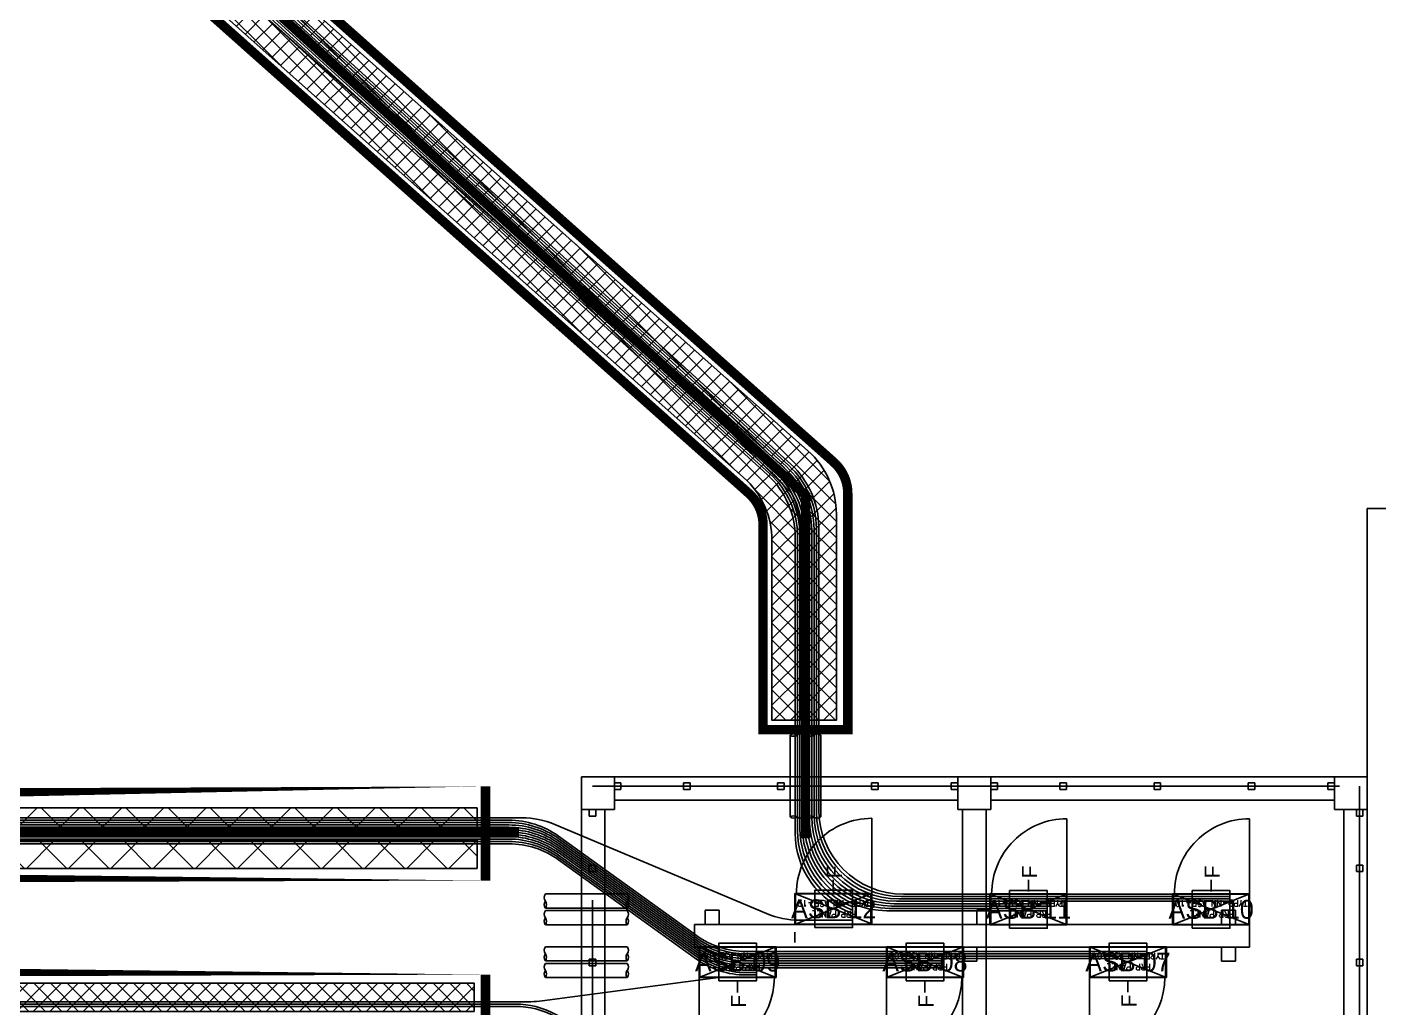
# Model space of a CAD drawing. Header units: metres. Extents: x 529292 to 530070, y 2675479 to 2675799.
# Drawn here: x 529761.19 to 529775.56, y 2675565.15 to 2675575.57 of the extents above; entities that cross this region are included whole.
import ezdxf
from ezdxf.enums import TextEntityAlignment as Align

# ---------------------------------------------------------------- set-up
doc = ezdxf.new("R2010")
doc.units = ezdxf.units.M
for name, pattern in [('DASHED', [0.75, 0.5, -0.25]), ('DASHED2', [0.375, 0.25, -0.125]), ('HIDDEN', [0.375, 0.25, -0.125]), ('PHANTOM', [63.50000000000001, 31.75, -6.35, 6.35, -6.35, 6.35, -6.35])]:
    doc.linetypes.add(name, pattern=pattern)
for name, color, linetype in [('1', 5, 'Continuous'), ('300mm Hume Pipe', 74, 'Continuous'), ('Excavation', 7, 'Continuous'), ('IDT', 7, 'Continuous'), ('LT Cable(AG) INV to LT Panel BL-09', 2, 'Continuous'), ('Trench (AC)-BL09', 14, 'Continuous')]:
    doc.layers.add(name, color=color, linetype=linetype)
doc.styles.add('Arial', font='arial.ttf')
doc.styles.add('RomanS', font='romans.shx')
doc.styles.get("Standard").update_dxf_attribs({"font": 'Adani Regular.ttf'})
doc.linetypes.add('FOUNDATION LAYOUT$0$FENCELINE1', pattern='A,6.35,-2.54,[133,ltypeshp.shx,S=2.54,R=0,X=-2.54,Y=0],-2.54,25.4', length=36.83)
pattern_1 = [(45, (-3059.547999999369, 1518.90411522286), (-0.08838834764831845, 0.08838834764831845), []), (135, (-3059.547999999369, 1518.90411522286), (-0.08838834764831845, -0.08838834764831843), [])]

# ---------------------------------------------------------------- blocks, each defined once
blk = doc.blocks.new('ASB')
at = {"layer": '1', "color": 5}
blk.add_lwpolyline([(-0.2, -0.2), (0.2, -0.2), (0.2, 0.2), (-0.2, 0.2)], close=True, dxfattribs=at)
at = {"layer": '1', "color": 7}
blk.add_attdef('ID', text='', height=0.2, dxfattribs=at).set_placement((0, 0), align=Align.MIDDLE_CENTER)
blk = doc.blocks.new('IDT')
at = {"layer": 'IDT', "color": 8, "linetype": 'PHANTOM', "ltscale": 0.25}
for p, q in [((33.78305947702646, 18.31032447560767), (33.78305947702646, 9.160324475607581)), ((25.63305947702636, 9.160324475607581), (25.63305947702636, 16.03532447560758)), ((33.78305947702646, 9.160324475607581), (25.63305947702636, 9.160324475607581))]:
    blk.add_line(p, q, dxfattribs=at)
at = {"layer": 'IDT', "color": 8}
for p, q in [((25.55203310577579, 9.410145771028397), (25.55203310577579, 12.06014577102826)), ((25.80203310577579, 9.410145771028397), (25.80203310577579, 12.06014577102826)), ((29.60203310577552, 9.410145771028397), (29.60203310577552, 12.06014577102826)), ((29.85203310577552, 9.410145771028397), (29.85203310577552, 12.06014577102826)), ((33.6520331057757, 9.410145771028397), (33.6520331057757, 12.06014577102826)), ((33.9020331057757, 9.410145771028397), (33.9020331057757, 12.06014577102826)), ((25.59805947702651, 11.06854747735485), (25.59805947702651, 10.99854747735469)), ((25.66805947702622, 11.06854747735485), (25.59805947702651, 11.06854747735485)), ((25.66805947702622, 10.99854747735469), (25.66805947702622, 11.06854747735485)), ((27.68603310577581, 11.1931585117926), (28.50403310577556, 11.1931585117926)), ((27.68603310577581, 10.86615851179261), (27.68603310577581, 11.1931585117926)), ((27.69503310577582, 10.86965851179264), (27.69503310577582, 11.18965851179257)), ((27.69503310577582, 11.18965851179257), (28.49503310577555, 11.18965851179257)), ((28.49503310577555, 11.18965851179257), (27.69503310577582, 10.86965851179264)), ((28.49503310577555, 10.86965851179264), (27.69503310577582, 11.18965851179257)), ((28.49503310577555, 11.18965851179257), (28.49503310577555, 10.86965851179264)), ((28.50403310577556, 11.1931585117926), (28.50403310577556, 10.86615851179261)), ((29.8430331057755, 11.19316355596482), (30.66103310577572, 11.19316355596482)), ((29.8430331057755, 10.86616355596482), (29.8430331057755, 11.19316355596482)), ((29.85203310577552, 10.86966355596462), (29.85203310577552, 11.18966355596478)), ((29.85203310577552, 11.18966355596478), (30.6520331057757, 11.18966355596478)), ((30.6520331057757, 11.18966355596478), (29.85203310577552, 10.86966355596462)), ((30.6520331057757, 10.86966355596462), (29.85203310577552, 11.18966355596478)), ((30.6520331057757, 11.18966355596478), (30.6520331057757, 10.86966355596462)), ((30.66103310577572, 11.19316355596482), (30.66103310577572, 10.86616355596482)), ((31.83392632624444, 11.19316355596482), (32.65192632624419, 11.19316355596482)), ((31.83392632624444, 10.86616355596482), (31.83392632624444, 11.19316355596482)), ((31.84292632624445, 10.86966355596462), (31.84292632624445, 11.18966355596478)), ((31.84292632624445, 11.18966355596478), (32.64292632624418, 11.18966355596478)), ((31.84292632624445, 10.86966355596462), (32.64292632624418, 11.18966355596478)), ((31.84292632624445, 11.18966355596478), (32.64292632624418, 10.86966355596485)), ((32.64292632624418, 11.18966355596478), (32.64292632624418, 10.86966355596485)), ((32.65192632624419, 11.19316355596482), (32.65192632624419, 10.86616355596482)), ((33.7480594770266, 11.06854747735485), (33.7480594770266, 10.99854747735469)), ((33.81805947702631, 11.06854747735485), (33.7480594770266, 11.06854747735485)), ((33.81805947702631, 10.99854747735469), (33.81805947702631, 11.06854747735485)), ((25.59805947702651, 10.99854747735469), (25.66805947702622, 10.99854747735469)), ((26.95103310577568, 11.01965851179273), (26.95103310577568, 10.86965851179264)), ((27.10103310577577, 11.01965851179273), (26.95103310577568, 11.01965851179273)), ((27.10103310577577, 10.86965851179264), (27.10103310577577, 11.01965851179273)), ((29.70203310577588, 11.01965851179273), (29.70203310577588, 10.86965851179264)), ((29.85203310577597, 11.01965851179273), (29.70203310577588, 11.01965851179273)), ((29.85203310577597, 10.86965851179264), (29.85203310577597, 11.01965851179273)), ((32.4369263262445, 11.0196585117925), (32.4369263262445, 10.86965851179264)), ((32.58692632624414, 11.0196585117925), (32.4369263262445, 11.0196585117925)), ((32.58692632624414, 10.86965851179264), (32.58692632624414, 11.0196585117925)), ((33.7480594770266, 10.99854747735469), (33.81805947702631, 10.99854747735469)), ((32.69924909500176, 10.86966355596462), (26.80203310577579, 10.86965851179286)), ((26.95103310577568, 10.86965851179264), (27.10103310577577, 10.86965851179264)), ((28.50403310577556, 10.86615851179261), (27.68603310577581, 10.86615851179261)), ((28.49503310577555, 10.86965851179264), (27.69503310577582, 10.86965851179264)), ((29.70203310577588, 10.86965851179264), (29.85203310577597, 10.86965851179264)), ((30.66103310577572, 10.86616355596482), (29.8430331057755, 10.86616355596482)), ((30.6520331057757, 10.86966355596462), (29.85203310577552, 10.86966355596462)), ((31.63518662643108, 10.71242244929829), (31.63518662643108, 10.8226436008905)), ((32.65192632624419, 10.86616355596482), (31.83392632624444, 10.86616355596482)), ((32.64292632624418, 10.86966355596485), (31.84292632624445, 10.86966355596462)), ((32.4369263262445, 10.86965851179264), (32.58692632624414, 10.86965851179264)), ((32.69925243467858, 10.86966355596758), (32.69925243467858, 10.62966355685978)), ((26.80203310577579, 10.6331585126876), (27.62003310577555, 10.6331585126876)), ((26.80203310577579, 10.3061585126876), (26.80203310577579, 10.6331585126876)), ((27.62003310577555, 10.6331585126876), (27.62003310577555, 10.3061585126876)), ((28.7430331057756, 10.6331585126876), (29.56103310577581, 10.6331585126876)), ((28.7430331057756, 10.3061585126876), (28.7430331057756, 10.6331585126876)), ((29.56103310577581, 10.6331585126876), (29.56103310577581, 10.3061585126876)), ((26.80203310577579, 10.62966355685978), (32.69924909500176, 10.62966355685978)), ((26.81103310577581, 10.30965851268763), (26.81103310577581, 10.62965851268757)), ((26.81103310577581, 10.62965851268757), (27.61103310577553, 10.62965851268757)), ((27.61103310577553, 10.62965851268757), (26.81103310577581, 10.30965851268763)), ((27.61103310577553, 10.30965851268763), (26.81103310577581, 10.62965851268757)), ((26.95103310577568, 10.62965851268757), (26.95103310577568, 10.6296585126878)), ((26.95103310577568, 10.62965851268757), (26.95103310577568, 10.47965851268748)), ((27.10103310577577, 10.62965851268757), (26.95103310577568, 10.62965851268757)), ((27.10103310577577, 10.47965851268748), (27.10103310577577, 10.62965851268757)), ((27.61103310577553, 10.62965851268757), (27.61103310577553, 10.30965851268763)), ((28.75203310577561, 10.30965851268763), (28.75203310577561, 10.62965851268757)), ((28.75203310577561, 10.62965851268757), (29.55203310577579, 10.62965851268757)), ((29.55203310577579, 10.62965851268757), (28.75203310577561, 10.30965851268763)), ((29.55203310577579, 10.30965851268763), (28.75203310577561, 10.62965851268757)), ((29.55203310577579, 10.62965851268757), (29.55203310577579, 10.30965851268763)), ((29.55203310577579, 10.62965851268757), (29.55203310577579, 10.47965851268748)), ((29.70203310577588, 10.62965851268757), (29.55203310577579, 10.62965851268757)), ((29.70203310577588, 10.47965851268748), (29.70203310577588, 10.62965851268757)), ((30.81703310577566, 10.62928158855436), (31.63503310577542, 10.62928158855436)), ((30.81703310577566, 10.30228158855437), (30.81703310577566, 10.62928158855436)), ((30.82603310577568, 10.3057815885544), (30.82603310577568, 10.62578158855433)), ((30.82603310577568, 10.62578158855433), (31.62603310577586, 10.62578158855433)), ((30.82603310577568, 10.3057815885544), (31.62603310577586, 10.62578158855433)), ((30.82603310577568, 10.61801765194389), (31.62603310577586, 10.3057815885544)), ((31.62603310577586, 10.62578158855433), (31.62603310577586, 10.3057815885544)), ((31.63503310577542, 10.62928158855436), (31.63503310577542, 10.30228158855437)), ((32.4369263262445, 10.62965851268757), (32.4369263262445, 10.47965851268748)), ((32.58692632624414, 10.62965851268757), (32.4369263262445, 10.62965851268757)), ((32.58692632624414, 10.47965851268748), (32.58692632624414, 10.62965851268757)), ((26.95103310577568, 10.47965851268748), (27.10103310577577, 10.47965851268748)), ((29.55203310577579, 10.47965851268748), (29.70203310577588, 10.47965851268748)), ((32.4369263262445, 10.47965851268748), (32.58692632624414, 10.47965851268748)), ((27.62003310577555, 10.3061585126876), (26.80203310577579, 10.3061585126876)), ((27.61103310577553, 10.30965851268763), (26.81103310577581, 10.30965851268763)), ((29.56103310577581, 10.3061585126876), (28.7430331057756, 10.3061585126876)), ((29.55203310577579, 10.30965851268763), (28.75203310577561, 10.30965851268763)), ((31.63503310577542, 10.30228158855437), (30.81703310577566, 10.30228158855437)), ((31.62603310577586, 10.3057815885544), (30.82603310577568, 10.3057815885544)), ((25.59805947702651, 10.06854747735485), (25.59805947702651, 9.998547477354691)), ((25.66805947702622, 10.06854747735485), (25.59805947702651, 10.06854747735485)), ((25.66805947702622, 9.998547477354691), (25.66805947702622, 10.06854747735485)), ((33.7480594770266, 10.06854747735485), (33.7480594770266, 9.998547477354691)), ((33.81805947702631, 10.06854747735485), (33.7480594770266, 10.06854747735485)), ((33.81805947702631, 9.998547477354691), (33.81805947702631, 10.06854747735485)), ((25.59805947702651, 9.998547477354691), (25.66805947702622, 9.998547477354691)), ((33.7480594770266, 9.998547477354691), (33.81805947702631, 9.998547477354691)), ((25.55203310577579, 9.06014577102826), (25.55203310577579, 9.410145771028397)), ((25.55203310577579, 9.410145771028397), (25.9020331057757, 9.410145771028397)), ((25.59805947702651, 9.480145771028333), (25.59805947702651, 9.410145771028397)), ((25.66805947702622, 9.480145771028333), (25.59805947702651, 9.480145771028333)), ((25.59805947702651, 9.410145771028397), (25.66805947702622, 9.410145771028397)), ((25.66805947702622, 9.410145771028397), (25.66805947702622, 9.480145771028333)), ((25.9020331057757, 9.410145771028397), (25.9020331057757, 9.06014577102826)), ((29.55203310577579, 9.06014577102826), (29.55203310577579, 9.410145771028397)), ((29.55203310577579, 9.410145771028397), (29.9020331057757, 9.410145771028397)), ((29.9020331057757, 9.410145771028397), (29.9020331057757, 9.06014577102826)), ((33.55203310577579, 9.06014577102826), (33.55203310577579, 9.410145771028397)), ((33.55203310577579, 9.410145771028397), (33.9020331057757, 9.410145771028397)), ((33.7480594770266, 9.480145771028333), (33.7480594770266, 9.410145771028397)), ((33.81805947702631, 9.480145771028333), (33.7480594770266, 9.480145771028333)), ((33.7480594770266, 9.410145771028397), (33.81805947702631, 9.410145771028397)), ((33.81805947702631, 9.410145771028397), (33.81805947702631, 9.480145771028333)), ((33.9020331057757, 9.410145771028397), (33.9020331057757, 9.06014577102826)), ((25.9020331057757, 9.31014577102826), (29.55203310577579, 9.31014577102826)), ((25.9020331057757, 9.195324475607663), (25.9020331057757, 9.1253244756075)), ((25.97203310577586, 9.195324475607663), (25.9020331057757, 9.195324475607663)), ((25.97203310577586, 9.1253244756075), (25.97203310577586, 9.195324475607663)), ((26.7480594770266, 9.195324475607663), (26.7480594770266, 9.1253244756075)), ((26.81805947702631, 9.195324475607663), (26.7480594770266, 9.195324475607663)), ((26.81805947702631, 9.1253244756075), (26.81805947702631, 9.195324475607663)), ((27.7480594770266, 9.195324475607663), (27.7480594770266, 9.1253244756075)), ((27.81805947702631, 9.195324475607663), (27.7480594770266, 9.195324475607663)), ((27.81805947702631, 9.1253244756075), (27.81805947702631, 9.195324475607663)), ((28.7480594770266, 9.195324475607663), (28.7480594770266, 9.1253244756075)), ((28.81805947702631, 9.195324475607663), (28.7480594770266, 9.195324475607663)), ((28.81805947702631, 9.1253244756075), (28.81805947702631, 9.195324475607663)), ((29.48220577756118, 9.195324475607663), (29.48220577756118, 9.1253244756075)), ((29.55220577756089, 9.195324475607663), (29.48220577756118, 9.195324475607663)), ((29.55220577756089, 9.1253244756075), (29.55220577756089, 9.195324475607663)), ((29.9020331057757, 9.31014577102826), (33.55203310577579, 9.31014577102826)), ((29.9020331057757, 9.195324475607663), (29.9020331057757, 9.1253244756075)), ((29.97203310577586, 9.195324475607663), (29.9020331057757, 9.195324475607663)), ((29.97203310577586, 9.1253244756075), (29.97203310577586, 9.195324475607663)), ((30.7480594770266, 9.195324475607663), (30.7480594770266, 9.1253244756075)), ((30.81805947702631, 9.195324475607663), (30.7480594770266, 9.195324475607663)), ((30.81805947702631, 9.1253244756075), (30.81805947702631, 9.195324475607663)), ((31.7480594770266, 9.195324475607663), (31.7480594770266, 9.1253244756075)), ((31.81805947702631, 9.195324475607663), (31.7480594770266, 9.195324475607663)), ((31.81805947702631, 9.1253244756075), (31.81805947702631, 9.195324475607663)), ((32.7480594770266, 9.195324475607663), (32.7480594770266, 9.1253244756075)), ((32.81805947702631, 9.195324475607663), (32.7480594770266, 9.195324475607663)), ((32.81805947702631, 9.1253244756075), (32.81805947702631, 9.195324475607663)), ((33.48203310577563, 9.195324475607663), (33.48203310577563, 9.1253244756075)), ((33.55203310577579, 9.195324475607663), (33.48203310577563, 9.195324475607663)), ((33.55203310577579, 9.1253244756075), (33.55203310577579, 9.195324475607663)), ((25.9020331057757, 9.06014577102826), (25.55203310577579, 9.06014577102826)), ((25.9020331057757, 9.1253244756075), (25.97203310577586, 9.1253244756075)), ((25.9020331057757, 9.06014577102826), (29.55203310577579, 9.06014577102826)), ((26.7480594770266, 9.1253244756075), (26.81805947702631, 9.1253244756075)), ((27.7480594770266, 9.1253244756075), (27.81805947702631, 9.1253244756075)), ((28.7480594770266, 9.1253244756075), (28.81805947702631, 9.1253244756075)), ((29.48220577756118, 9.1253244756075), (29.55220577756089, 9.1253244756075)), ((29.9020331057757, 9.06014577102826), (29.55203310577579, 9.06014577102826)), ((29.9020331057757, 9.1253244756075), (29.97203310577586, 9.1253244756075)), ((29.9020331057757, 9.06014577102826), (33.55203310577579, 9.06014577102826)), ((30.7480594770266, 9.1253244756075), (30.81805947702631, 9.1253244756075)), ((31.7480594770266, 9.1253244756075), (31.81805947702631, 9.1253244756075)), ((32.7480594770266, 9.1253244756075), (32.81805947702631, 9.1253244756075)), ((33.48203310577563, 9.1253244756075), (33.55203310577579, 9.1253244756075)), ((33.9020331057757, 9.06014577102826), (33.55203310577579, 9.06014577102826))]:
    blk.add_line(p, q, dxfattribs=at)
at = {"layer": 'IDT', "color": 8, "linetype": 'DASHED', "ltscale": 5}
for p, q in [((28.50403310577556, 11.99315851179233), (28.50403310577556, 11.1931585117926)), ((30.66103310577617, 11.99316355596432), (30.66103310577617, 11.19316355596482)), ((32.65192632624419, 11.99316355596454), (32.65192632624419, 11.19316355596482)), ((28.46019748933739, 11.1931585117926), (27.70403310577584, 11.1931585117926)), ((28.50403310577556, 11.1931585117926), (28.46019748933739, 11.1931585117926)), ((30.61719748933754, 11.19316355596482), (29.86103310577644, 11.19316355596482)), ((30.66103310577617, 11.19316355596482), (30.61719748933754, 11.19316355596482)), ((32.60809070980602, 11.19316355596482), (31.85192632624447, 11.19316355596482)), ((32.65192632624419, 11.19316355596482), (32.60809070980602, 11.19316355596482)), ((26.80203310577579, 9.506158512688103), (26.80203310577579, 10.3061585126876)), ((26.80203310577579, 10.3061585126876), (26.84586872221396, 10.3061585126876)), ((26.84586872221396, 10.3061585126876), (27.60203310577552, 10.3061585126876)), ((28.7430331057756, 9.506158512688103), (28.7430331057756, 10.3061585126876)), ((28.7430331057756, 10.3061585126876), (28.78686872221377, 10.3061585126876)), ((28.78686872221377, 10.3061585126876), (29.54303310577532, 10.3061585126876)), ((30.81703310577566, 9.502281588554638), (30.81703310577566, 10.30228158855437)), ((30.81703310577566, 10.30228158855437), (30.86086872221384, 10.30228158855437)), ((30.86086872221384, 10.30228158855437), (31.61703310577539, 10.30228158855437))]:
    blk.add_line(p, q, dxfattribs=at)
at = {"layer": 'IDT', "color": 7}
for p, q in [((28.09503310577546, 11.27669120714529), (28.09503310577546, 11.34921367546428)), ((30.25203310577561, 11.28019625131731), (30.25203310577561, 11.35271871963653)), ((32.24292632624409, 11.28019625131731), (32.24292632624409, 11.35271871963653)), ((28.09503310577546, 11.22553543595552), (28.09503310577546, 11.27669120714529)), ((30.25203310577561, 11.22904048012754), (30.25203310577561, 11.28019625131731)), ((32.24292632624409, 11.22904048012776), (32.24292632624409, 11.28019625131731)), ((27.68603310577581, 11.1931585117926), (28.50403310577556, 11.1931585117926)), ((27.68603310577581, 10.86615851179261), (27.68603310577581, 11.1931585117926)), ((28.50403310577556, 11.1931585117926), (28.50403310577556, 10.86615851179261)), ((29.8430331057755, 11.19316355596482), (30.66103310577572, 11.19316355596482)), ((29.8430331057755, 10.86616355596482), (29.8430331057755, 11.19316355596482)), ((30.66103310577572, 11.19316355596482), (30.66103310577572, 10.86616355596482)), ((31.83392632624444, 11.19316355596482), (32.65192632624419, 11.19316355596482)), ((31.83392632624444, 10.86616355596482), (31.83392632624444, 11.19316355596482)), ((32.65192632624419, 11.19316355596482), (32.65192632624419, 10.86616355596482)), ((28.50403310577556, 10.86615851179261), (27.68603310577581, 10.86615851179261)), ((30.66103310577572, 10.86616355596482), (29.8430331057755, 10.86616355596482)), ((32.65192632624419, 10.86616355596482), (31.83392632624444, 10.86616355596482)), ((26.80203310577579, 10.6331585126876), (27.62003310577555, 10.6331585126876)), ((26.80203310577579, 10.3061585126876), (26.80203310577579, 10.6331585126876)), ((27.62003310577555, 10.6331585126876), (27.62003310577555, 10.3061585126876)), ((28.7430331057756, 10.6331585126876), (29.56103310577581, 10.6331585126876)), ((28.7430331057756, 10.3061585126876), (28.7430331057756, 10.6331585126876)), ((29.56103310577581, 10.6331585126876), (29.56103310577581, 10.3061585126876)), ((30.81703310577566, 10.62928158855436), (31.63503310577542, 10.62928158855436)), ((30.81703310577566, 10.30228158855437), (30.81703310577566, 10.62928158855436)), ((31.63503310577542, 10.62928158855436), (31.63503310577542, 10.30228158855437)), ((27.62003310577555, 10.3061585126876), (26.80203310577579, 10.3061585126876)), ((27.21103310577544, 10.28055006587385), (27.21103310577544, 10.22939429468408)), ((27.21103310577544, 10.22939429468408), (27.21103310577544, 10.15687182636486)), ((29.56103310577581, 10.3061585126876), (28.7430331057756, 10.3061585126876)), ((29.1520331057757, 10.28055006587385), (29.1520331057757, 10.22939429468408)), ((29.1520331057757, 10.22939429468408), (29.1520331057757, 10.15687182636486)), ((31.63503310577542, 10.30228158855437), (30.81703310577566, 10.30228158855437)), ((31.22603310577577, 10.28055511004584), (31.22603310577577, 10.22939933885607)), ((31.22603310577577, 10.22939933885607), (31.22603310577577, 10.15687687053685))]:
    blk.add_line(p, q, dxfattribs=at)
at = {"layer": 'IDT', "color": 124}
for p, q in [((34.28454869628402, 11.19321100944774), (33.41546722306956, 11.19321100944774)), ((33.41546722306956, 11.19321100944774), (34.28454869628402, 11.19321100944774)), ((33.41546722306956, 11.04321100944787), (34.28454869628402, 11.04321100944787)), ((34.28454869628402, 11.04321100944787), (33.41546722306956, 11.04321100944787)), ((34.28454869628584, 11.01616355596605), (33.41546722307137, 11.01616355596605)), ((33.41546722307137, 11.01616355596605), (34.28454869628584, 11.01616355596605)), ((33.41546722307137, 10.86616355596618), (34.28454869628584, 10.86616355596618)), ((34.28454869628584, 10.86616355596618), (33.41546722307137, 10.86616355596618)), ((34.28454869628402, 10.63321101034273), (33.41546722306956, 10.63321101034273)), ((33.41546722306956, 10.63321101034273), (34.28454869628402, 10.63321101034273)), ((33.41546722306956, 10.48321101034287), (34.28454869628402, 10.48321101034287)), ((34.28454869628402, 10.48321101034287), (33.41546722306956, 10.48321101034287)), ((34.28454869628584, 10.45616355686104), (33.41546722307137, 10.45616355686104)), ((33.41546722307137, 10.45616355686104), (34.28454869628584, 10.45616355686104)), ((33.41546722307137, 10.30616355686118), (34.28454869628584, 10.30616355686118)), ((34.28454869628584, 10.30616355686118), (33.41546722307137, 10.30616355686118)), ((31.3578251571378, 9.487376799342314), (31.3578251571378, 8.61829532612785)), ((31.3578251571378, 8.61829532612785), (31.3578251571378, 9.487376799342314)), ((31.50782515713789, 8.61829532612785), (31.50782515713789, 9.487376799342314)), ((31.50782515713789, 9.487376799342314), (31.50782515713789, 8.61829532612785)), ((31.53487261061926, 9.487376799344133), (31.53487261061926, 8.618295326129669)), ((31.53487261061926, 8.618295326129669), (31.53487261061926, 9.487376799344133)), ((31.68487261061935, 8.618295326129669), (31.68487261061935, 9.487376799344133)), ((31.68487261061935, 9.487376799344133), (31.68487261061935, 8.618295326129669))]:
    blk.add_line(p, q, dxfattribs=at)
at = {"layer": 'IDT', "color": 8, "linetype": 'HIDDEN', "ltscale": 2.5}
blk.add_line((26.80203310577579, 10.62966355685978), (26.80203292904551, 10.86965851179264), dxfattribs=at)
at = {"layer": 'IDT', "color": 8, "linetype": 'DASHED2', "ltscale": 5}
for p, q in [((25.55203310577579, 9.06014577102826), (25.55203310577579, 10.1601457710284)), ((33.9020331057757, 10.1601457710284), (33.9020331057757, 9.06014577102826)), ((26.6520331057757, 9.06014577102826), (25.55203310577579, 9.06014577102826)), ((33.9020331057757, 9.06014577102826), (32.80203310577579, 9.06014577102826))]:
    blk.add_line(p, q, dxfattribs=at)
at = {"layer": 'IDT', "color": 7, "linetype": 'FOUNDATION LAYOUT$0$FENCELINE1', "ltscale": 0.01}
blk.add_lwpolyline([(19.91065726106834, 22.48539390819508), (11.80103310577559, 22.48539390819508), (11.80103310577559, 6.210393908265019), (19.73137271900467, 6.210393908225001), (25.55203310577579, 6.210393908225001), (25.55203310577579, 9.06014577102826)], dxfattribs=at)
at = {"layer": 'IDT', "color": 8, "linetype": 'DASHED', "ltscale": 5}
for centre, start, end in [((28.50403310577556, 11.1931585117926), 90, 180), ((30.66103310577617, 11.19316355596482), 90, 180), ((32.65192632624419, 11.19316355596482), 90, 180), ((26.80203310577579, 10.3061585126876), 270, 0), ((28.7430331057756, 10.3061585126876), 270, 0), ((30.81703310577566, 10.30228158855437), 270, 0)]:
    blk.add_arc(centre, 0.7999999999996508, start, end, dxfattribs=at)
at = {"layer": 'IDT', "color": 124}
for centre, radius, start, end in [((33.46528137758176, 11.15571100944828), 0.06235142331725626, 143.0276363458421, 216.9723636541578), ((33.46528137758449, 11.0807110094471), 0.06235142331974031, 143.0276363562435, 216.9723636280808), ((33.36565306855007, 11.15571100944715), 0.06235142332423081, 323.0276363719184, 36.97236362808165), ((34.33436285080396, 11.15571100944715), 0.06235142332423081, 143.0276363719183, 216.9723636280808), ((34.23473454177227, 11.15571100944828), 0.06235142331725626, 323.0276363458421, 36.9723636541579), ((34.23473454176909, 11.0807110094471), 0.06235142331974031, 323.0276363719184, 36.9723636437565), ((33.46528137758358, 10.97866355596659), 0.06235142331725626, 143.0276363458421, 216.9723636541578), ((33.46528137758631, 10.90366355596541), 0.06235142331974031, 143.0276363562435, 216.9723636280808), ((33.36565306855189, 10.97866355596545), 0.06235142332423081, 323.0276363719184, 36.97236362808165), ((34.33436285080577, 10.97866355596545), 0.06235142332423081, 143.0276363719183, 216.9723636280808), ((34.23473454177409, 10.97866355596659), 0.06235142331725626, 323.0276363458421, 36.9723636541579), ((34.23473454177091, 10.90366355596541), 0.06235142331974031, 323.0276363719184, 36.9723636437565), ((33.46528137758176, 10.59571101034328), 0.06235142331725626, 143.0276363458421, 216.9723636541578), ((33.36565306855007, 10.59571101034214), 0.06235142332423081, 323.0276363719184, 36.97236362808165), ((34.33436285080396, 10.59571101034214), 0.06235142332423081, 143.0276363719183, 216.9723636280808), ((34.23473454177227, 10.59571101034328), 0.06235142331725626, 323.0276363458421, 36.9723636541579), ((33.46528137758449, 10.5207110103421), 0.06235142331974031, 143.0276363562435, 216.9723636280808), ((34.23473454176909, 10.5207110103421), 0.06235142331974031, 323.0276363719184, 36.9723636437565), ((33.46528137758358, 10.41866355686159), 0.06235142331725626, 143.0276363458421, 216.9723636541578), ((33.46528137758631, 10.34366355686041), 0.06235142331974031, 143.0276363562435, 216.9723636280808), ((33.36565306855189, 10.41866355686045), 0.06235142332423081, 323.0276363719184, 36.97236362808165), ((34.33436285080577, 10.41866355686045), 0.06235142332423081, 143.0276363719183, 216.9723636280808), ((34.23473454177409, 10.41866355686159), 0.06235142331725626, 323.0276363458421, 36.9723636541579), ((34.23473454177091, 10.34366355686041), 0.06235142331974031, 323.0276363719184, 36.9723636437565), ((31.39532515713725, 9.43756264482738), 0.06235142331974176, 53.02763635368521, 126.9723636463148), ((31.47032515713798, 9.437562644830336), 0.06235142331725626, 53.02763635368521, 126.9723636463148), ((31.47032515713707, 9.537190953862023), 0.06235142332423227, 233.0276363536852, 306.9723636463148), ((31.57237261061871, 9.4375626448292), 0.06235142331974176, 53.02763635368521, 126.9723636463148), ((31.6473726106199, 9.437562644832155), 0.06235142331725626, 53.02763635368521, 126.9723636463148), ((31.64737261061853, 9.537190953863842), 0.06235142332423227, 233.0276363536852, 306.9723636463148), ((31.47032515713707, 8.568481171608141), 0.06235142332423227, 53.02763635368521, 126.9723636463148), ((31.64737261061853, 8.56848117160996), 0.06235142332423227, 53.02763635368521, 126.9723636463148), ((31.39532515713725, 8.668109480642784), 0.06235142331974176, 233.0276363536852, 306.9723636463148), ((31.47032515713798, 8.668109480639828), 0.06235142331725626, 233.0276363536852, 306.9723636463148), ((31.57237261061871, 8.668109480644603), 0.06235142331974176, 233.0276363536852, 306.9723636463148), ((31.6473726106199, 8.668109480641647), 0.06235142331725626, 233.0276363536852, 306.9723636463148)]:
    blk.add_arc(centre, radius, start, end, dxfattribs=at)
at = {"layer": 'IDT', "color": 7, "style": 'Arial'}
for p in [(28.00384584907741, 11.51096896125784), (30.16084584907756, 11.51447400542986), (32.15173906954604, 11.51447400542986), (27.11984584907739, 10.13972772747468), (29.06084584907765, 10.13972772747468), (31.13484584907772, 10.13973277164666)]:
    blk.add_text('F', height=0.16, rotation=270, dxfattribs=at).set_placement(p)
at = {"layer": 'IDT', "color": 7, "style": 'RomanS', "width": 0.9}
for s, p in [('FRP PANEL', (27.85184958396192, 11.04685574733401)), ('FRP PANEL', (30.00884958396207, 11.04686079150599)), ('FRP PANEL', (31.99974280443055, 11.04686079150622)), ('TYPE-NN ASB-07', (27.7076995839623, 10.93018908066722)), ('TYPE-NN ASB-08', (29.86469958396199, 10.93019412483943)), ('TYPE-NN ASB-09', (31.85709280443078, 10.93019412483943)), ('FRP PANEL', (26.96784958396191, 10.486855748229)), ('FRP PANEL', (28.90884958396217, 10.486855748229)), ('FRP PANEL', (30.98284958396223, 10.48686079240099)), ('TYPE-NN ASB-10', (26.82369958396228, 10.37018908156222)), ('TYPE-NN ASB-11', (28.7736995839621, 10.37018908156222)), ('TYPE-NN ASB-12', (30.83869958396215, 10.37019412573443))]:
    blk.add_text(s, height=0.07, dxfattribs=at).set_placement(p)

msp = doc.modelspace()

# ---------------------------------------------------------------- hatches: boundary and pattern name
at = {"layer": '300mm Hume Pipe'}
h = msp.add_hatch(dxfattribs=at)
h.set_pattern_fill('ANSI37', color=74, scale=0.1)
h.set_pattern_definition([(45, (-425.9636176683707, 562.5), (-0.2245064030267289, 0.2245064030267289), []), (135, (-425.9636176683707, 562.5), (-0.2245064030267289, -0.2245064030267288), [])])
edge = h.paths.add_edge_path()
edge.add_line((529758.8196667008, 2675589.735335731), (529758.8196667021, 2675567.529248202))
edge.add_arc((529759.7196667021, 2675567.529248202), 0.9000000000232831, 180.0000000296449, 270.0000000074112)
edge.add_line((529759.7196667022, 2675566.629248202), (529765.9725521356, 2675566.629248207))
edge.add_line((529765.9725521356, 2675566.629248207), (529765.9725521356, 2675566.929248206))
edge.add_line((529765.9725521356, 2675566.929248206), (529760.0196667023, 2675566.929248202))
edge.add_arc((529760.0196667021, 2675567.829248202), 0.900000000372529, 180.0000000296449, 270.00000000741124, ccw=False)
edge.add_line((529759.1196667021, 2675567.829248202), (529759.1196667008, 2675589.735335731))
edge.add_line((529759.1196667008, 2675589.735335731), (529758.8196667008, 2675589.735335731))
h = msp.add_hatch(dxfattribs=at)
h.set_pattern_fill('ANSI37', color=74, scale=0.1)
h.set_pattern_definition([(45, (-425.5922712878091, 562.5), (-0.2245064030267289, 0.2245064030267289), []), (135, (-425.5922712878091, 562.5), (-0.2245064030267289, -0.2245064030267288), [])])
edge = h.paths.add_edge_path()
edge.add_line((529759.1910130813, 2675589.735335731), (529759.1910130824, 2675567.871301732))
edge.add_arc((529760.0910130824, 2675567.871301732), 0.9000000000232831, 180.0000000296449, 270.0000000074112)
edge.add_line((529760.0910130825, 2675566.971301732), (529765.9725521356, 2675566.971301733))
edge.add_line((529765.9725521356, 2675566.971301733), (529765.9725521356, 2675567.271301732))
edge.add_line((529765.9725521356, 2675567.271301732), (529760.3910130826, 2675567.271301731))
edge.add_arc((529760.3910130825, 2675568.171301732), 0.900000000372529, 180.0000000296449, 270.00000000741124, ccw=False)
edge.add_line((529759.4910130824, 2675568.171301731), (529759.4910130814, 2675589.735335731))
edge.add_line((529759.4910130814, 2675589.735335731), (529759.1910130813, 2675589.735335731))
h = msp.add_hatch(dxfattribs=at)
h.set_pattern_fill('ANSI37', color=74)
h.set_pattern_definition(pattern_1)
edge = h.paths.add_edge_path()
edge.add_line((529769.4902895747, 2675568.202823769), (529769.7902895745, 2675568.202823769))
edge.add_line((529769.7902895745, 2675568.202823769), (529769.7902895745, 2675570.39340423))
edge.add_arc((529768.8902895744, 2675570.39340423), 0.9000000001396984, 359.9999999703551, 408.3287436989939)
edge.add_line((529769.4886597074, 2675571.065678865), (529762.7745955847, 2675577.041652424))
edge.add_arc((529763.3729657176, 2675577.713927059), 0.9000000002000091, 180, 228.3287437242394, ccw=False)
edge.add_line((529762.4729657174, 2675577.713927059), (529762.4729657175, 2675589.722052691))
edge.add_line((529762.4729657175, 2675589.722052691), (529762.1729657177, 2675589.722052691))
edge.add_line((529762.1729657177, 2675589.722052691), (529762.1729657176, 2675577.579325877))
edge.add_arc((529763.0729657178, 2675577.579325877), 0.9000000001396984, 180, 228.3287437187034)
edge.add_line((529762.4745955848, 2675576.907051242), (529769.1886597077, 2675570.931077683))
edge.add_arc((529768.5902895747, 2675570.258803048), 0.9000000002774085, 0, 48.32874371870338, ccw=False)
edge.add_line((529769.4902895747, 2675570.258803048), (529769.4902895747, 2675568.202823769))
edge = h.paths.add_edge_path()
edge.add_line((529762.0889028462, 2675589.670825871), (529762.0889028461, 2675577.541609338))
edge.add_arc((529762.9889028462, 2675577.541609338), 0.9000000001396984, 180, 228.3287437187034)
edge.add_line((529762.3905327133, 2675576.869334703), (529769.104596836, 2675570.893361143))
edge.add_arc((529768.5062267031, 2675570.221086509), 0.9000000002774085, 0, 48.32874371870338, ccw=False)
edge.add_line((529769.4062267032, 2675570.221086509), (529769.4062267032, 2675568.202823769))
edge.add_line((529769.4062267032, 2675568.202823769), (529769.1062267032, 2675568.202823769))
edge.add_line((529769.1062267032, 2675568.202823769), (529769.106226703, 2675570.11128488))
edge.add_arc((529768.2062267028, 2675570.11128488), 0.9000000002561137, 0, 48.33614239118482)
edge.add_line((529768.804510019, 2675570.783636777), (529762.0906195302, 2675576.757902161))
edge.add_arc((529762.6889028462, 2675577.430254058), 0.8999999999562208, 180, 228.336142402258, ccw=False)
edge.add_line((529761.7889028462, 2675577.430254058), (529761.7889028462, 2675589.722052691))
edge.add_line((529761.7889028462, 2675589.722052691), (529762.0889028462, 2675589.722052691))
edge.add_line((529762.0889028462, 2675589.722052691), (529762.0889028462, 2675589.670825871))
h = msp.add_hatch(dxfattribs=at)
h.set_pattern_fill('ANSI37', color=74)
h.set_pattern_definition(pattern_1)
edge = h.paths.add_edge_path(flags=17)
edge.add_line((529759.1672984741, 2675545.961167161), (529759.4672978562, 2675545.961167161))
edge.add_line((529759.4672978562, 2675545.961167161), (529759.4697964804, 2675563.849325392))
edge.add_arc((529760.369796477, 2675563.849248207), 0.8999999999569535, 89.99999999258881, 179.9950862658553, ccw=False)
edge.add_line((529760.3697964771, 2675564.749248208), (529765.9422826142, 2675564.749248207))
edge.add_line((529765.9422826142, 2675564.749248207), (529765.9422826142, 2675565.049248206))
edge.add_line((529765.9422826142, 2675565.049248206), (529760.0698221953, 2675565.049248207))
edge.add_arc((529760.0698221951, 2675564.149248207), 0.8999999999068677, 89.99999998517754, 179.9950875109413)
edge.add_line((529759.1698221986, 2675564.149325373), (529759.1672984741, 2675545.961167161))
edge = h.paths.add_edge_path()
edge.add_line((529765.9422826143, 2675565.109248206), (529765.9422826143, 2675565.409248206))
edge.add_line((529765.9422826143, 2675565.409248206), (529759.7097816617, 2675565.409248207))
edge.add_arc((529759.7097816615, 2675564.509248208), 0.8999999994412065, 89.99999998517754, 179.9952226917694)
edge.add_line((529758.8097816647, 2675564.50932325), (529758.807297362, 2675545.961167161))
edge.add_line((529758.807297362, 2675545.961167161), (529759.107296744, 2675545.961167161))
edge.add_line((529759.107296744, 2675545.961167161), (529759.109756643, 2675564.209323268))
edge.add_arc((529760.0097566397, 2675564.209248207), 0.899999999893729, 89.99999998517762, 179.9952214763277, ccw=False)
edge.add_line((529760.00975664, 2675565.109248207), (529765.9422826143, 2675565.109248206))

# ---------------------------------------------------------------- linework, layer by layer
at = {"layer": '300mm Hume Pipe', "color": 74}
for points in [[(529758.8196667008, 2675589.735335731), (529758.8196667021, 2675567.529248202, 0.414213562368789), (529759.7196667022, 2675566.629248202), (529765.9725521356, 2675566.629248207), (529765.9725521356, 2675566.929248206), (529760.0196667023, 2675566.929248202, -0.4142135623692981), (529759.1196667021, 2675567.829248202), (529759.1196667008, 2675589.735335731)], [(529759.1910130813, 2675589.735335731), (529759.1910130824, 2675567.871301732, 0.414213562368789), (529760.0910130825, 2675566.971301732), (529765.9725521356, 2675566.971301733), (529765.9725521356, 2675567.271301732), (529760.3910130826, 2675567.271301731, -0.4142135623692981), (529759.4910130824, 2675568.171301731), (529759.4910130814, 2675589.735335731)], [(529762.0889028462, 2675589.670825871), (529762.0889028461, 2675577.541609338, 0.2140562423256003), (529762.3905327133, 2675576.869334703), (529769.104596836, 2675570.893361143, -0.2140562423092027), (529769.4062267032, 2675570.221086509), (529769.4062267032, 2675568.202823769), (529769.1062267032, 2675568.202823769), (529769.106226703, 2675570.11128488, 0.2140900045463655), (529768.804510019, 2675570.783636777), (529762.0906195302, 2675576.757902161, -0.2140900045615197), (529761.7889028462, 2675577.430254058), (529761.7889028462, 2675589.722052691), (529762.0889028462, 2675589.722052691), (529762.0889028462, 2675589.670825871)], [(529769.4902895747, 2675568.202823769), (529769.7902895745, 2675568.202823769), (529769.7902895745, 2675570.39340423, 0.2140562423100663), (529769.4886597074, 2675571.065678865), (529762.7745955847, 2675577.041652424, -0.2140562423329815), (529762.4729657174, 2675577.713927059), (529762.4729657175, 2675589.722052691), (529762.1729657177, 2675589.722052691), (529762.1729657176, 2675577.579325877, 0.2140562423301491), (529762.4745955848, 2675576.907051242), (529769.1886597077, 2675570.931077683, -0.2140562423100663), (529769.4902895747, 2675570.258803048)], [(529765.9422826143, 2675565.109248206), (529765.9422826143, 2675565.409248206), (529759.7097816617, 2675565.409248207, 0.4141891411716305), (529758.8097816647, 2675564.50932325), (529758.807297362, 2675545.961167161), (529759.107296744, 2675545.961167161), (529759.109756643, 2675564.209323268, -0.4141891350907431), (529760.00975664, 2675565.109248207)]]:
    msp.add_lwpolyline(points, format="xyb", close=True, dxfattribs=at)
at = {"layer": 'Excavation', "color": 3, "const_width": 0.1}
for points in [[(529769.4652493132, 2675566.946681573), (529769.4652493132, 2675570.591178434), (529762.198191311, 2675577.225869022), (529762.198191311, 2675589.945719766)], [(529766.4166659164, 2675567.01535212), (529759.1372843692, 2675567.01535212), (529759.1372843692, 2675589.822052691)]]:
    msp.add_lwpolyline(points, dxfattribs=at)
at = {"layer": 'LT Cable(AG) INV to LT Panel BL-09'}
for points in [[(529770.9312512622, 2675565.571479779), (529768.8288667635, 2675565.571484823, -0.1572234102393381), (529768.3031647516, 2675565.740979933), (529766.8373288871, 2675566.79585701, 0.1572234101939124), (529766.3116268751, 2675566.96535212), (529759.9872843692, 2675566.96535212, -0.414213562373095), (529759.0872843692, 2675567.86535212), (529759.0872843692, 2675589.783631687, 0.02021331878654202), (529759.0843450081, 2675589.856310501), (529758.9605019321, 2675591.384881795, -0.0202133187863707), (529758.957562571, 2675591.457560609), (529758.957562571, 2675678.08716928, -0.414213562373095), (529759.8575625711, 2675678.98716928), (529808.0369842186, 2675678.98716928, 0.414213562373095), (529808.9369842187, 2675679.88716928), (529808.9369842187, 2675680.189769275)], [(529770.9312512622, 2675565.596479779), (529768.8288667635, 2675565.596484823, -0.1572234102393381), (529768.3031647516, 2675565.765979933), (529766.8373288871, 2675566.82085701, 0.1572234101939124), (529766.3116268751, 2675566.99035212), (529760.0122843692, 2675566.99035212, -0.414213562373095), (529759.1122843692, 2675567.89035212), (529759.1122843692, 2675589.784642766, 0.02021331878654202), (529759.1093450082, 2675589.85732158), (529758.9855019321, 2675591.385892874, -0.0202133187863707), (529758.9825625711, 2675591.458571688), (529758.9825625711, 2675678.06216928, -0.414213562373095)], [(529770.9312512622, 2675565.621479779), (529768.8288667635, 2675565.621484823, -0.1572234102393381), (529768.3031647516, 2675565.790979933), (529766.8373288871, 2675566.84585701, 0.1572234101939124), (529766.3116268751, 2675567.01535212), (529760.0372843692, 2675567.01535212, -0.414213562373095), (529759.1372843692, 2675567.91535212), (529759.1372843692, 2675589.785653845, 0.02021331878654202), (529759.1343450082, 2675589.858332659), (529759.0105019321, 2675591.386903953, -0.0202133187863707), (529759.0075625711, 2675591.459582767), (529759.0075625711, 2675678.03716928, -0.414213562373095)], [(529770.9312512622, 2675565.646479778), (529768.8288667635, 2675565.646484823, -0.1572234102393381), (529768.3031647516, 2675565.815979932), (529766.8373288871, 2675566.87085701, 0.1572234101939124), (529766.3116268751, 2675567.04035212), (529760.0622843693, 2675567.04035212, -0.414213562373095), (529759.1622843692, 2675567.94035212), (529759.1622843692, 2675589.786664924, 0.02021331878654202), (529759.1593450082, 2675589.859343738), (529759.0355019321, 2675591.387915032, -0.0202133187863707), (529759.0325625711, 2675591.460593846), (529759.0325625711, 2675678.01216928, -0.414213562373095)], [(529773.0882512621, 2675565.671484822), (529768.8288667635, 2675565.671484822, -0.1572234102393381), (529768.3031647516, 2675565.840979932), (529766.8373288871, 2675566.89585701, 0.1572234101939124), (529766.3116268751, 2675567.06535212), (529760.0872843693, 2675567.06535212, -0.414213562373095), (529759.1872843693, 2675567.965352119), (529759.1872843693, 2675589.787676003, 0.02021331878654202), (529759.1843450082, 2675589.860354817), (529759.0605019322, 2675591.388926111, -0.0202133187863707), (529759.0575625711, 2675591.461604925), (529759.0575625711, 2675677.98716928, -0.414213562373095)], [(529773.0882512621, 2675565.696484822), (529768.8288667635, 2675565.696484822, -0.1572234102393381), (529768.3031647516, 2675565.865979932), (529766.8373288864, 2675566.92085701, 0.157223410236648), (529766.3116268744, 2675567.09035212), (529760.1122843692, 2675567.09035212, -0.414213562373095), (529759.2122843692, 2675567.99035212), (529759.2122843692, 2675589.788687082, 0.02021331876847614), (529759.2093450081, 2675589.861365896), (529759.0855019322, 2675591.38993719, -0.02021331876755295), (529759.0825625712, 2675591.462616004), (529759.082562571, 2675677.96216928, -0.4142135623734852)], [(529773.0882512621, 2675565.721484822), (529768.8288667635, 2675565.721484822, -0.1572234102393381), (529768.3031647516, 2675565.890979932), (529766.8373288864, 2675566.94585701, 0.157223410236648), (529766.3116268744, 2675567.11535212), (529760.1372843692, 2675567.11535212, -0.414213562373095), (529759.2372843692, 2675568.01535212), (529759.2372843692, 2675589.789698161, 0.02021331878654202), (529759.2343450082, 2675589.862376975), (529759.1105019321, 2675591.390948269, -0.0202133187863707), (529759.1075625711, 2675591.463627083), (529759.1075625711, 2675677.93716928, -0.414213562373095)], [(529773.0882512621, 2675565.746484822), (529768.8288667635, 2675565.746484822, -0.1572234102393381), (529768.3031647516, 2675565.915979932), (529766.8373288864, 2675566.97085701, 0.157223410236648), (529766.3116268744, 2675567.14035212), (529760.1622843692, 2675567.14035212, -0.414213562373095), (529759.2622843692, 2675568.04035212), (529759.2622843692, 2675589.79070924, 0.02021331878654202), (529759.2593450082, 2675589.863388055), (529759.1355019321, 2675591.391959348, -0.0202133187863707), (529759.1325625711, 2675591.464638162), (529759.1325625711, 2675670.41616928, -0.414213562373095), (529760.0325625711, 2675671.31616928), (529937.6049842186, 2675671.31616928, 0.414213562373095), (529938.5049842186, 2675672.21616928), (529938.5049842186, 2675672.689769275)], [(529768.9403580417, 2675565.546479779), (529768.8288667635, 2675565.546484823, -0.1572234102393381), (529768.3031647516, 2675565.715979933), (529766.8373288878, 2675566.77085701, 0.1572234101939124), (529766.3116268758, 2675566.94035212), (529759.9622843693, 2675566.94035212, -0.414213562373095), (529759.0622843693, 2675567.840352119), (529759.0622843693, 2675589.782620608, 0.0202133188046079), (529759.0593450082, 2675589.855299422), (529758.935501932, 2675591.383870716, -0.02021331880554132), (529758.932562571, 2675591.45654953), (529758.9325625711, 2675632.96216928, 0.4142135623738991), (529758.0325625711, 2675633.86216928), (529716.0375845185, 2675633.86216928, -0.414213562373095), (529715.1375845185, 2675634.76216928), (529715.1375845185, 2675635.189769275)], [(529768.9403580417, 2675565.496479779), (529768.8288667635, 2675565.496484823, -0.1572234102393381), (529768.3031647516, 2675565.665979933), (529766.8373288878, 2675566.72085701, 0.1572234101939124), (529766.3116268758, 2675566.89035212), (529759.9122843692, 2675566.89035212, -0.414213562373095), (529759.0122843692, 2675567.79035212), (529759.0122843692, 2675589.78059845, 0.02021331878654202), (529759.0093450082, 2675589.853277264), (529758.8855019321, 2675591.381848557, -0.0202133187863707), (529758.8825625711, 2675591.454527372), (529758.8825625711, 2675602.91216928, 0.414213562373095), (529757.9825625711, 2675603.81216928), (529618.8615845186, 2675603.81216928, -0.414213562373095), (529617.9615845185, 2675604.71216928), (529617.9615845185, 2675605.189769275)], [(529768.9403580417, 2675565.521479779), (529768.8288667635, 2675565.521484823, -0.1572234102393381), (529768.3031647516, 2675565.690979933), (529766.8373288878, 2675566.74585701, 0.1572234101939124), (529766.3116268758, 2675566.91535212), (529759.9372843693, 2675566.91535212, -0.414213562373095), (529759.0372843692, 2675567.81535212), (529759.0372843692, 2675589.781609529, 0.02021331878654202), (529759.0343450082, 2675589.854288343), (529758.9105019321, 2675591.382859637, -0.0202133187863707), (529758.9075625711, 2675591.455538451), (529758.9075625711, 2675602.93716928, 0.414213562373095), (529758.0075625711, 2675603.83716928), (529716.0375845185, 2675603.83716928, -0.414213562373095), (529715.1375845185, 2675604.73716928), (529715.1375845185, 2675605.189769275)], [(529773.9722512622, 2675564.265971335), (529768.5087186927, 2675564.265971335, -0.123256828525497), (529768.0847162434, 2675564.372106156), (529766.8038373668, 2675565.056222043, 0.1232568285106062), (529766.3798349175, 2675565.162356863), (529759.9497843692, 2675565.162356863, 0.414213562373095), (529759.0497843692, 2675564.262356863), (529759.0497843692, 2675545.879716325, -0.01951113358796954), (529759.0470455276, 2675545.809556411), (529758.9620202011, 2675544.722184453, 0.01951113358621183), (529758.9592813596, 2675544.652024539), (529758.9592813596, 2675544.02466928), (529745.192784369, 2675544.02466928, -0.414213562373095), (529744.292784369, 2675544.92466928), (529744.292784369, 2675565.62466928, 0.414213562373095), (529743.392784369, 2675566.52466928), (529586.4695845186, 2675566.52466928, -0.414213562373095), (529585.5695845186, 2675567.42466928), (529585.5695845186, 2675567.689769275)], [(529773.9722512622, 2675564.290971335), (529768.5087186927, 2675564.290971335, -0.123256828525497), (529768.0847162434, 2675564.397106156), (529766.8038373668, 2675565.081222042, 0.1232568285106062), (529766.3798349175, 2675565.187356863), (529759.9247843692, 2675565.187356863, 0.414213562373095), (529759.0247843692, 2675564.287356863), (529759.0247843692, 2675545.880692253, -0.01951113358014948), (529759.0220455276, 2675545.810532339), (529758.9370202011, 2675544.72316038, 0.01951113357814787), (529758.9342813595, 2675544.653000467), (529758.9342813595, 2675544.04966928), (529745.217784369, 2675544.04966928, -0.414213562373095), (529744.317784369, 2675544.94966928), (529744.317784369, 2675565.64966928, 0.414213562373095), (529743.417784369, 2675566.54966928), (529651.2535845186, 2675566.54966928, -0.414213562373095), (529650.3535845185, 2675567.44966928), (529650.3535845185, 2675567.689769275)], [(529768.9403580417, 2675565.471479779), (529768.6003452541, 2675565.471484823, 0.03328929740763255), (529768.4809014655, 2675565.463523601), (529766.6645763679, 2675565.220318086, -0.03328929739344764), (529766.5451325794, 2675565.212356864), (529759.8997843693, 2675565.212356864, 0.414213562373095), (529758.9997843693, 2675564.312356864), (529758.9997843693, 2675545.881668181, -0.01951113360515145), (529758.9970455277, 2675545.811508267), (529758.9120202011, 2675544.724136309, 0.01951113365131444), (529758.9092813595, 2675544.653976395), (529758.9092813596, 2675544.07466928), (529745.2427843689, 2675544.07466928, -0.414213562373095), (529744.3427843689, 2675544.97466928), (529744.3427843689, 2675565.67466928, 0.414213562373095), (529743.4427843689, 2675566.57466928), (529716.0375845185, 2675566.57466928, -0.414213562373095), (529715.1375845185, 2675567.47466928), (529715.1375845185, 2675567.689769275)]]:
    msp.add_lwpolyline(points, format="xyb", dxfattribs=at)
at = {"layer": 'LT Cable(AG) INV to LT Panel BL-09', "color": 5}
for points in [[(529769.9621633113, 2675566.078839432), (529769.3971404184, 2675566.078839432, -0.09979484100505755), (529769.048436947, 2675566.149137143), (529766.7977288653, 2675567.095054409, 0.09979484100159279), (529766.4490253939, 2675567.16535212), (529760.1872843693, 2675567.16535212, -0.414213562373095), (529759.2872843692, 2675568.06535212), (529759.2872843692, 2675589.791720319, 0.02021331878654202), (529759.2843450082, 2675589.864399133), (529759.1605019321, 2675591.392970427, -0.0202133187863707), (529759.1575625711, 2675591.465649241), (529759.1575625711, 2675670.39116928, -0.414213562373095), (529760.0575625711, 2675671.29116928), (530002.3889842186, 2675671.29116928, 0.414213562373095), (530003.2889842186, 2675672.19116928), (530003.2889842186, 2675672.685769276)], [(529769.9621633113, 2675566.152041466, -0.3208878522006112), (529769.3527493131, 2675567.003839432), (529769.3527493131, 2675570.144565289, 0.210753533477941), (529769.059569328, 2675570.809222697), (529762.3788712961, 2675576.908577393, -0.2107535334790668), (529762.0856913109, 2675577.573234801), (529762.0856913109, 2675589.91118444, 0.01704952472755496), (529762.0835995858, 2675589.97250923), (529761.986876094, 2675591.388719941, -0.01704952472556719), (529761.9847843689, 2675591.45004473), (529761.9847843689, 2675655.64966928, -0.414213562373095), (529762.8847843689, 2675656.54966928), (529779.0215845185, 2675656.54966928, 0.414213562373095), (529779.9215845185, 2675657.44966928), (529779.9215845185, 2675657.689769275)], [(529769.9621633113, 2675566.185983884, -0.3127718506425017), (529769.3777493131, 2675567.028839432), (529769.3777493131, 2675570.155592775, 0.210753533487066), (529769.084569328, 2675570.820250182), (529762.4038712961, 2675576.919604878, -0.2107535334885754), (529762.110691311, 2675577.584262285), (529762.110691311, 2675589.912037164, 0.01704952472755496), (529762.1085995858, 2675589.973361954), (529762.011876094, 2675591.389572665, -0.01704952472556719), (529762.0097843689, 2675591.450897454), (529762.0097843689, 2675655.62466928, -0.414213562373095), (529762.9097843689, 2675656.52466928), (529872.8209842186, 2675656.52466928, 0.414213562373095), (529873.7209842186, 2675657.42466928), (529873.7209842186, 2675657.689769275)], [(529769.9621633112, 2675566.220772103, -0.3046031397474785), (529769.4027493132, 2675567.053839432), (529769.4027493132, 2675570.166620259, 0.210753533477941), (529769.109569328, 2675570.831277667), (529762.4288712961, 2675576.930632363, -0.2107535334790668), (529762.135691311, 2675577.595289771), (529762.135691311, 2675589.912889888, 0.01704952472219691), (529762.1335995859, 2675589.974214678), (529762.0368760941, 2675591.390425389, -0.01704952472009586), (529762.0347843689, 2675591.451750179), (529762.0347843689, 2675648.10366928, -0.414213562373095), (529762.934784369, 2675649.00366928), (530002.3889842186, 2675649.00366928, 0.414213562373095), (530003.2889842186, 2675649.90366928), (530003.2889842186, 2675650.185769276)], [(529772.0312512621, 2675566.178839432), (529770.3277493132, 2675566.178839432, -0.4142135623503636), (529769.4277493132, 2675567.078839432), (529769.4277493132, 2675570.177647744, 0.210753533477941), (529769.134569328, 2675570.842305152), (529762.4538712961, 2675576.941659848, -0.2107535334790668), (529762.160691311, 2675577.606317256), (529762.160691311, 2675589.913742612, 0.0170495247418097), (529762.1585995859, 2675589.975067402), (529762.061876094, 2675591.391278113, -0.01704952474080777), (529762.0597843688, 2675591.452602903), (529762.059784369, 2675633.07466928, -0.4142135623722931), (529762.959784369, 2675633.97466928), (529779.0215845185, 2675633.97466928, 0.414213562373095), (529779.9215845185, 2675634.87466928), (529779.9215845185, 2675635.189769275)], [(529772.0312512621, 2675566.203839432), (529770.3527493132, 2675566.203839432, -0.4142135623503636), (529769.4527493132, 2675567.103839432), (529769.4527493132, 2675570.188675229, 0.2107535334800237), (529769.1595693281, 2675570.853332637), (529762.478871296, 2675576.952687333, -0.2107535334836257), (529762.1856913109, 2675577.617344741), (529762.185691311, 2675589.914595336, 0.01704952474417117), (529762.1835995859, 2675589.975920126), (529762.086876094, 2675591.392130837, -0.01704952474095469), (529762.0847843689, 2675591.453455627), (529762.084784369, 2675625.55366928, -0.4142135623721208), (529762.984784369, 2675626.45366928), (529872.8209842186, 2675626.45366928, 0.414213562373095), (529873.7209842186, 2675627.35366928), (529873.7209842186, 2675627.689769275)], [(529772.0312512621, 2675566.228839432), (529770.3777493131, 2675566.228839432, -0.4142135623503636), (529769.4777493131, 2675567.128839432), (529769.4777493131, 2675570.199702715, 0.2107535334758582), (529769.184569328, 2675570.864360122), (529762.5038712962, 2675576.963714818, -0.2107535334745057), (529762.210691311, 2675577.628372226), (529762.2106913109, 2675589.915448061, 0.01704952471093669), (529762.2085995858, 2675589.97677285), (529762.1118760941, 2675591.392983561, -0.01704952471017902), (529762.109784369, 2675591.45430835), (529762.1097843689, 2675625.52866928, -0.41421356237407), (529763.0097843689, 2675626.428669279), (529937.6049842186, 2675626.428669279, 0.414213562373095), (529938.5049842186, 2675627.328669279), (529938.5049842186, 2675627.689769275)], [(529772.0312512621, 2675566.253839432), (529770.4027493132, 2675566.253839432, -0.4142135623503636), (529769.5027493131, 2675567.153839432), (529769.5027493131, 2675570.2107302, 0.210753533477941), (529769.209569328, 2675570.875387607), (529762.5288712961, 2675576.974742304, -0.2107535334790668), (529762.235691311, 2675577.639399711), (529762.235691311, 2675589.916300785, 0.01704952471330016), (529762.2335995858, 2675589.977625574), (529762.1368760942, 2675591.393836285, -0.01704952471017847), (529762.134784369, 2675591.455161074), (529762.1347843689, 2675625.50366928, -0.4142135623740707), (529763.0347843689, 2675626.40366928), (530002.3889842186, 2675626.40366928, 0.414213562373095), (530003.2889842186, 2675627.303669279), (530003.2889842186, 2675627.685769276)], [(529773.9722512622, 2675566.278839432), (529770.4277493132, 2675566.278839432, -0.4142135623503636), (529769.5277493132, 2675567.178839432), (529769.5277493132, 2675570.221757685, 0.210753533477941), (529769.234569328, 2675570.886415092), (529762.5538712961, 2675576.985769789, -0.2107535334790668), (529762.260691311, 2675577.650427196), (529762.260691311, 2675589.917153509, 0.01704952473291295), (529762.2585995859, 2675589.978478299), (529762.1618760941, 2675591.394689009, -0.01704952473103863), (529762.1597843689, 2675591.456013799), (529762.1597843689, 2675602.97466928, -0.4142135623654162), (529763.059784369, 2675603.87466928), (529779.0215845185, 2675603.87466928, 0.4142135623650064), (529779.9215845185, 2675604.77466928), (529779.9215845185, 2675605.189769275)], [(529773.9722512622, 2675566.303839432), (529770.4527493132, 2675566.303839432, -0.4142135623503636), (529769.5527493132, 2675567.203839432), (529769.5527493132, 2675570.23278517, 0.2107535334688159), (529769.259569328, 2675570.897442577), (529762.5788712961, 2675576.996797274, -0.2107535334695581), (529762.285691311, 2675577.661454681), (529762.285691311, 2675589.918006233, 0.01704952472755496), (529762.2835995859, 2675589.979331023), (529762.1868760941, 2675591.395541734, -0.01704952472556719), (529762.184784369, 2675591.456866523), (529762.184784369, 2675595.44966928, -0.414213562373095), (529763.084784369, 2675596.34966928), (529872.8209842186, 2675596.34966928, 0.414213562373095), (529873.7209842186, 2675597.24966928), (529873.7209842186, 2675597.689769275)], [(529773.9722512622, 2675566.328839432), (529770.4777493132, 2675566.328839432, -0.4142135623503636), (529769.5777493132, 2675567.228839431), (529769.5777493132, 2675570.243812655, 0.210753533477941), (529769.2845693281, 2675570.908470062), (529762.6038712962, 2675577.007824759, -0.2107535334790668), (529762.310691311, 2675577.672482166), (529762.310691311, 2675589.918858957, 0.01704952472755496), (529762.3085995859, 2675589.980183747), (529762.2118760941, 2675591.396394458, -0.01704952472556719), (529762.209784369, 2675591.457719247), (529762.209784369, 2675595.42466928, -0.414213562373095), (529763.109784369, 2675596.32466928), (529937.6049842186, 2675596.32466928, 0.414213562373095), (529938.5049842186, 2675597.22466928), (529938.5049842186, 2675597.689769275)], [(529773.9722512622, 2675566.353839431), (529770.5027493131, 2675566.353839431, -0.4142135623503636), (529769.6027493131, 2675567.253839431), (529769.6027493131, 2675570.25484014, 0.210753533477941), (529769.309569328, 2675570.919497547), (529762.6288712961, 2675577.018852244, -0.2107535334790668), (529762.3356913109, 2675577.683509651), (529762.3356913109, 2675589.919711682, 0.01704952470794216), (529762.3335995858, 2675589.981036471), (529762.2368760941, 2675591.397247182, -0.01704952469956365), (529762.234784369, 2675591.458571971), (529762.2347843689, 2675595.39966928, -0.4142135623801383), (529763.1347843689, 2675596.29966928), (530002.3889842186, 2675596.29966928, 0.414213562373095), (530003.2889842186, 2675597.19966928), (530003.2889842186, 2675597.685769276)]]:
    msp.add_lwpolyline(points, format="xyb", dxfattribs=at)
at = {"layer": 'Trench (AC)-BL09', "const_width": 0.1}
for points in [[(529758.6872843693, 2675589.822052691), (529758.6872843705, 2675567.429248202, 0.414213562368404), (529759.5872843707, 2675566.529248202), (529766.0622826144, 2675566.529248206), (529766.0622826143, 2675567.429248206), (529760.4872843706, 2675567.429248202, -0.4142135623721557), (529759.5872843704, 2675568.329248202), (529759.5872843693, 2675589.822052691)], [(529768.8631516715, 2675570.610421294), (529761.8433954396, 2675576.856857205, -0.2124726228145605), (529761.694611627, 2675577.191175629), (529761.694611627, 2675589.822052691), (529762.594611627, 2675589.822052691), (529762.5946116272, 2675577.525347604, 0.2124726227902704), (529762.7433954399, 2675577.19102918), (529769.7631516714, 2675570.944593269, -0.212472622813343), (529769.9119354842, 2675570.610274845), (529769.911935484, 2675568.102823769), (529769.011935484, 2675568.102823769), (529769.011935484, 2675570.27610287, 0.2124726228154971)], [(529758.6872843689, 2675545.841167161), (529758.6897916698, 2675564.629323339, -0.4141891120428178), (529759.5897916668, 2675565.529248207), (529766.0622826144, 2675565.529248206), (529766.0622826143, 2675564.629248207), (529760.4897861864, 2675564.629248207, 0.4141884118590964), (529759.5897861896, 2675563.729325491), (529759.5872843689, 2675545.841167161)]]:
    msp.add_lwpolyline(points, format="xyb", close=True, dxfattribs=at)

# ---------------------------------------------------------------- block references
at = {"layer": '1'}
for p, values in [((529769.7621633114, 2675566.199152771), {'ID': 'ASB 12'}), ((529771.8312512621, 2675566.193311027), {'ID': 'ASB 11'}), ((529773.7722512622, 2675566.193311027), {'ID': 'ASB 10'}), ((529768.7403580417, 2675565.633305984), {'ID': 'ASB 09'}), ((529770.7312512622, 2675565.633305984), {'ID': 'ASB 08'}), ((529772.8882512621, 2675565.633311028), {'ID': 'ASB 07'})]:
    msp.add_blockref('ASB', p, dxfattribs=at).add_auto_attribs(values)
at = {"layer": 'IDT', "color": 8, "rotation": 180}
msp.add_blockref('IDT', (529800.983284368, 2675576.66296954), dxfattribs=at)

doc.saveas('drawing.dxf')
